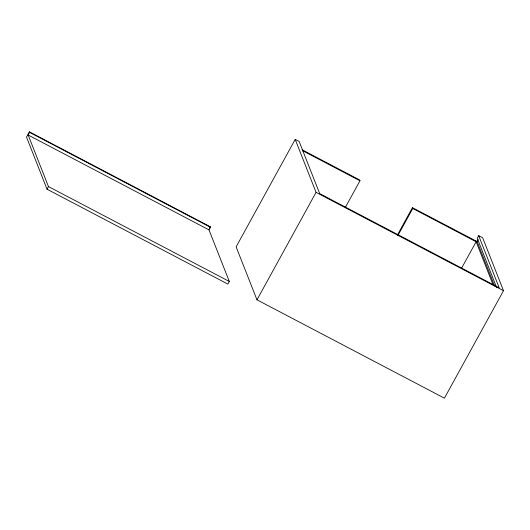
<?xml version="1.0" encoding="UTF-8"?>
<svg xmlns="http://www.w3.org/2000/svg" width="530" height="530" viewBox="0 0 530 530"><rect width="100%" height="100%" fill="white"/><g stroke="black" fill="none" stroke-linecap="round" stroke-linejoin="round"><path stroke-width="0.79" d="M29.382 131.831L26.5 137.071L47.031 189.203L227.873 284.093L229.311 281.47L208.999 229.887L28.156 135.004L29.601 132.381L29.382 131.831L210.224 226.714L210.443 227.271L208.999 229.887M47.031 189.203L48.468 186.58L28.156 135.004M209.502 228.026L210.224 226.714M478.683 235.671L499.214 287.803L319.689 193.602L299.159 141.47L295.203 139.397L236.122 246.861L256.977 299.821L444.418 398.169L503.5 290.705L482.644 237.745L478.683 235.671L477.245 238.288L496.564 287.353M256.977 299.821L316.059 192.357L295.203 139.397M345.288 207.495L359.969 180.79L359.638 179.961L302.107 149.771M397.361 235.095L412.439 207.667L477.126 241.607L494.636 286.067M398.09 235.201L412.771 208.495L412.439 207.667M461.444 268.445L476.125 241.74L412.771 208.495M477.126 241.607L478.206 239.639M302.431 150.599L359.969 180.79M316.059 192.357L503.5 290.705M29.601 132.381L210.443 227.271M48.468 186.58L229.311 281.47M475.801 240.911L493.317 285.385"/></g></svg>
